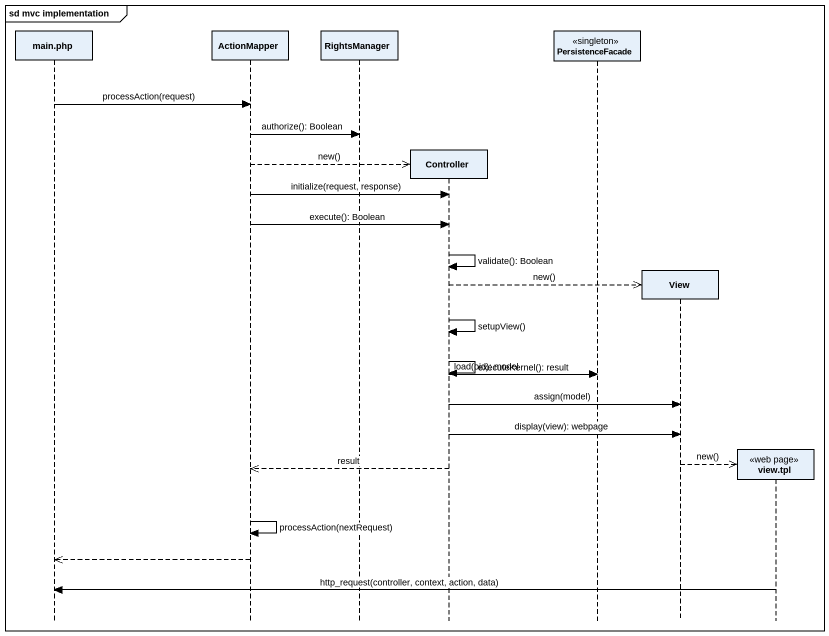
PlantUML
@startuml
mainframe sd mvc implementation
hide footbox
participant "main.php" as main_php
participant ActionMapper
participant RightsManager
participant Controller
participant PersistenceFacade <<singleton>>
participant View
participant "view.tpl" as view_tpl <<web page>>

main_php -> ActionMapper : processAction(request)
ActionMapper -> RightsManager : authorize(): Boolean
ActionMapper -->> Controller ** : new()
ActionMapper -> Controller : initialize(request, response)
ActionMapper -> Controller : execute(): Boolean
Controller -> Controller : validate(): Boolean
Controller -->> View ** : new()
Controller -> Controller : setupView()
Controller -> Controller : executeKernel(): result
Controller -> PersistenceFacade : load(oid): model
Controller -> View : assign(model)
Controller -> View : display(view): webpage
View -->> view_tpl ** : new()
Controller -->> ActionMapper : result
ActionMapper -> ActionMapper : processAction(nextRequest)
ActionMapper -->> main_php
view_tpl -> main_php : http_request(controller, context, action, data)
@enduml
